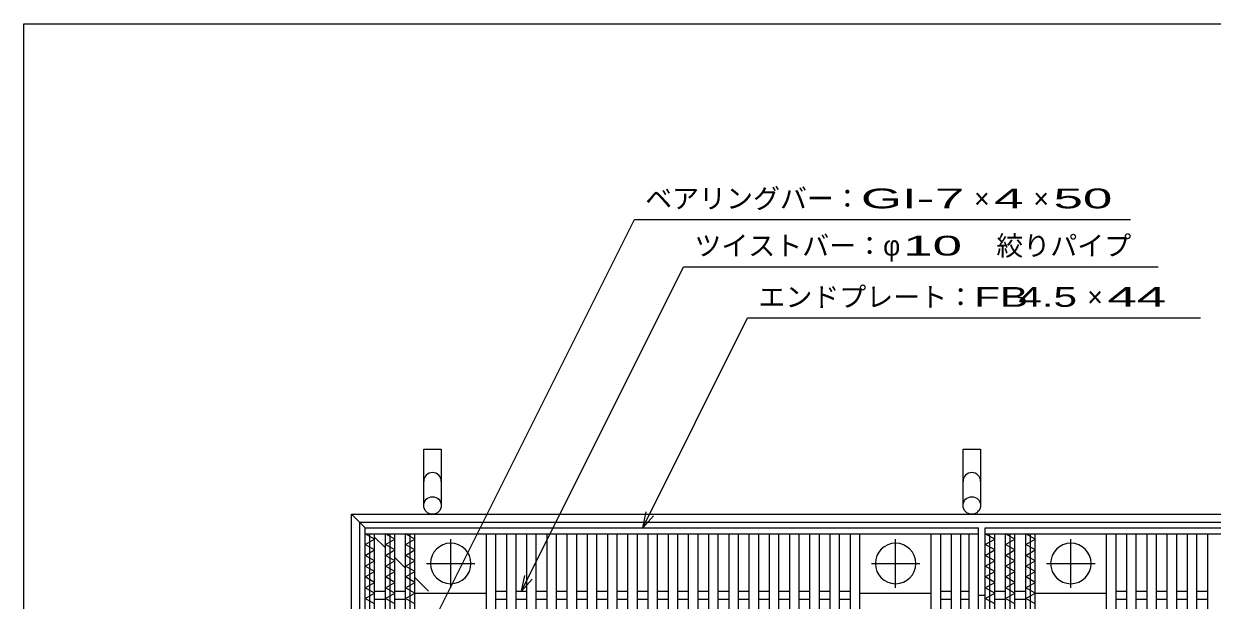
# Model space of a CAD drawing. Units: millimetres, scale not verified. Extents: x -1456 to 1385, y -1026 to 843.
# Drawn here: x -1383 to -502, y 415 to 843 of the extents above; entities that cross this region are included whole.
import ezdxf
from ezdxf.enums import TextEntityAlignment as Align

# ---------------------------------------------------------------- set-up
doc = ezdxf.new("R2010")
doc.units = ezdxf.units.MM
doc.header["$LTSCALE"] = 8
doc.linetypes.add('CHAIN', pattern=[18.5, 12, -1.5, 3.5, -1.5])
doc.linetypes.add('DASHED', pattern=[7.5, 6, -1.5])
for name, color, linetype, lineweight in [('0_2', 150, 'Continuous', 25), ('16', 3, 'Continuous', 25), ('19', 6, 'Continuous', 25), ('22', 4, 'Continuous', 25)]:
    doc.layers.add(name, color=color, linetype=linetype, lineweight=lineweight)
doc.styles.add('ベクトル', font='')
doc.styles.get('ベクトル').set_extended_font_data('ベクトル')

msp = doc.modelspace()

# ---------------------------------------------------------------- linework, layer by layer
at = {"layer": '0_2'}
for p, q in [((-1383.2, -917.2), (-1383.2, 842.8)), ((-1383.2, 842.8), (1384.8, 842.8))]:
    msp.add_line(p, q, dxfattribs=at)
at = {"layer": '16'}
for p, q in [((-1130, 469.2), (-675, 469.2)), ((-1130, 464.7), (-1130, 469.2)), ((-675, 464.7), (-675, 469.2)), ((-670, 469.2), (-230, 469.2)), ((-670, 464.7), (-670, 469.2)), ((-1130, 464.7), (-675, 464.7)), ((-1130, 2.2), (-1130, 464.7)), ((-1130, 464.7), (-1123, 464.7)), ((-1123, 460.7), (-1130, 464.7)), ((-1130, 456.7), (-1123, 460.7)), ((-1126.5, 88.7), (-1126.5, 464.7)), ((-1123, 2.2), (-1123, 464.7)), ((-1115, 2.2), (-1115, 464.7)), ((-1115, 464.7), (-1108, 464.7)), ((-1108, 460.7), (-1115, 464.7)), ((-1115, 456.7), (-1108, 460.7)), ((-1111.5, 168.7), (-1111.5, 464.7)), ((-1108, 2.2), (-1108, 464.7)), ((-1100, 2.2), (-1100, 464.7)), ((-1100, 464.7), (-1093, 464.7)), ((-1093, 460.7), (-1100, 464.7)), ((-1100, 456.7), (-1093, 460.7)), ((-1096.5, 248.7), (-1096.5, 464.7)), ((-1093, 2.2), (-1093, 464.7)), ((-1040, 2.2), (-1040, 464.7)), ((-1040, 464.7), (-1033, 464.7)), ((-1033, 2.2), (-1033, 464.7)), ((-1025, 2.2), (-1025, 464.7)), ((-1025, 464.7), (-1018, 464.7)), ((-1018, 2.2), (-1018, 464.7)), ((-1010, 2.2), (-1010, 464.7)), ((-1010, 464.7), (-1003, 464.7)), ((-1003, 2.2), (-1003, 464.7)), ((-995, 2.2), (-995, 464.7)), ((-995, 464.7), (-988, 464.7)), ((-988, 2.2), (-988, 464.7)), ((-980, 2.2), (-980, 464.7)), ((-980, 464.7), (-973, 464.7)), ((-973, 2.2), (-973, 464.7)), ((-965, 2.2), (-965, 464.7)), ((-965, 464.7), (-958, 464.7)), ((-958, 2.2), (-958, 464.7)), ((-950, 2.2), (-950, 464.7)), ((-950, 464.7), (-943, 464.7)), ((-943, 2.2), (-943, 464.7)), ((-935, 2.2), (-935, 464.7)), ((-935, 464.7), (-928, 464.7)), ((-928, 2.2), (-928, 464.7)), ((-920, 2.2), (-920, 464.7)), ((-920, 464.7), (-913, 464.7)), ((-913, 2.2), (-913, 464.7)), ((-905, 2.2), (-905, 464.7)), ((-905, 464.7), (-898, 464.7)), ((-898, 2.2), (-898, 464.7)), ((-890, 2.2), (-890, 464.7)), ((-890, 464.7), (-883, 464.7)), ((-883, 2.2), (-883, 464.7)), ((-875, 2.2), (-875, 464.7)), ((-875, 464.7), (-868, 464.7)), ((-868, 2.2), (-868, 464.7)), ((-860, 2.2), (-860, 464.7)), ((-860, 464.7), (-853, 464.7)), ((-853, 2.2), (-853, 464.7)), ((-845, 2.2), (-845, 464.7)), ((-845, 464.7), (-838, 464.7)), ((-838, 2.2), (-838, 464.7)), ((-830, 2.2), (-830, 464.7)), ((-830, 464.7), (-823, 464.7)), ((-823, 2.2), (-823, 464.7)), ((-815, 2.2), (-815, 464.7)), ((-815, 464.7), (-808, 464.7)), ((-808, 2.2), (-808, 464.7)), ((-800, 2.2), (-800, 464.7)), ((-800, 464.7), (-793, 464.7)), ((-793, 2.2), (-793, 464.7)), ((-785, 2.2), (-785, 464.7)), ((-785, 464.7), (-778, 464.7)), ((-778, 2.2), (-778, 464.7)), ((-770, 2.2), (-770, 464.7)), ((-770, 464.7), (-763, 464.7)), ((-763, 2.2), (-763, 464.7)), ((-710, 2.2), (-710, 464.7)), ((-710, 464.7), (-703, 464.7)), ((-703, 2.2), (-703, 464.7)), ((-695, 2.2), (-695, 464.7)), ((-695, 464.7), (-688, 464.7)), ((-688, 2.2), (-688, 464.7)), ((-682, 2.2), (-682, 464.7)), ((-682, 464.7), (-675, 464.7)), ((-675, 2.2), (-675, 464.7)), ((-670, 464.7), (-230, 464.7)), ((-670, 2.2), (-670, 464.7)), ((-670, 464.7), (-663, 464.7)), ((-663, 460.7), (-670, 464.7)), ((-670, 456.7), (-663, 460.7)), ((-666.5, 88.7), (-666.5, 464.7)), ((-663, 2.2), (-663, 464.7)), ((-655, 2.2), (-655, 464.7)), ((-655, 464.7), (-648, 464.7)), ((-648, 460.7), (-655, 464.7)), ((-655, 456.7), (-648, 460.7)), ((-651.5, 168.7), (-651.5, 464.7)), ((-648, 2.2), (-648, 464.7)), ((-640, 2.2), (-640, 464.7)), ((-640, 464.7), (-633, 464.7)), ((-633, 460.7), (-640, 464.7)), ((-640, 456.7), (-633, 460.7)), ((-636.5, 248.7), (-636.5, 464.7)), ((-633, 2.2), (-633, 464.7)), ((-580, 2.2), (-580, 464.7)), ((-580, 464.7), (-573, 464.7)), ((-573, 2.2), (-573, 464.7)), ((-565, 2.2), (-565, 464.7)), ((-565, 464.7), (-558, 464.7)), ((-558, 2.2), (-558, 464.7)), ((-550, 2.2), (-550, 464.7)), ((-550, 464.7), (-543, 464.7)), ((-543, 2.2), (-543, 464.7)), ((-535, 2.2), (-535, 464.7)), ((-535, 464.7), (-528, 464.7)), ((-528, 2.2), (-528, 464.7)), ((-520, 2.2), (-520, 464.7)), ((-520, 464.7), (-513, 464.7)), ((-513, 2.2), (-513, 464.7)), ((-505, 2.2), (-505, 464.7)), ((-505, 464.7), (-498, 464.7)), ((-1123, 452.7), (-1130, 456.7)), ((-1130, 448.7), (-1123, 452.7)), ((-1108, 452.7), (-1115, 456.7)), ((-1115, 448.7), (-1108, 452.7)), ((-1093, 452.7), (-1100, 456.7)), ((-1100, 448.7), (-1093, 452.7)), ((-663, 452.7), (-670, 456.7)), ((-670, 448.7), (-663, 452.7)), ((-648, 452.7), (-655, 456.7)), ((-655, 448.7), (-648, 452.7)), ((-633, 452.7), (-640, 456.7)), ((-640, 448.7), (-633, 452.7)), ((-1123, 444.7), (-1130, 448.7)), ((-1130, 440.7), (-1123, 444.7)), ((-1108, 444.7), (-1115, 448.7)), ((-1115, 440.7), (-1108, 444.7)), ((-1093, 444.7), (-1100, 448.7)), ((-1100, 440.7), (-1093, 444.7)), ((-663, 444.7), (-670, 448.7)), ((-670, 440.7), (-663, 444.7)), ((-648, 444.7), (-655, 448.7)), ((-655, 440.7), (-648, 444.7)), ((-633, 444.7), (-640, 448.7)), ((-640, 440.7), (-633, 444.7)), ((-1123, 436.7), (-1130, 440.7)), ((-1130, 432.7), (-1123, 436.7)), ((-1123, 428.7), (-1130, 432.7)), ((-1108, 436.7), (-1115, 440.7)), ((-1115, 432.7), (-1108, 436.7)), ((-1108, 428.7), (-1115, 432.7)), ((-1093, 436.7), (-1100, 440.7)), ((-1100, 432.7), (-1093, 436.7)), ((-1093, 428.7), (-1100, 432.7)), ((-663, 436.7), (-670, 440.7)), ((-670, 432.7), (-663, 436.7)), ((-663, 428.7), (-670, 432.7)), ((-648, 436.7), (-655, 440.7)), ((-655, 432.7), (-648, 436.7)), ((-648, 428.7), (-655, 432.7)), ((-633, 436.7), (-640, 440.7)), ((-640, 432.7), (-633, 436.7)), ((-633, 428.7), (-640, 432.7)), ((-1130, 424.7), (-1123, 428.7)), ((-1123, 420.7), (-1130, 424.7)), ((-1115, 424.7), (-1108, 428.7)), ((-1108, 420.7), (-1115, 424.7)), ((-1100, 424.7), (-1093, 428.7)), ((-1093, 420.7), (-1100, 424.7)), ((-670, 424.7), (-663, 428.7)), ((-663, 420.7), (-670, 424.7)), ((-655, 424.7), (-648, 428.7)), ((-648, 420.7), (-655, 424.7)), ((-640, 424.7), (-633, 428.7)), ((-633, 420.7), (-640, 424.7)), ((-1130, 416.7), (-1123, 420.7)), ((-1123, 412.7), (-1130, 416.7)), ((-1123, 422.2), (-1115, 422.2)), ((-1123, 416.2), (-1115, 416.2)), ((-1115, 416.7), (-1108, 420.7)), ((-1108, 412.7), (-1115, 416.7)), ((-1108, 422.2), (-1100, 422.2)), ((-1108, 416.2), (-1100, 416.2)), ((-1100, 416.7), (-1093, 420.7)), ((-1093, 412.7), (-1100, 416.7)), ((-1093, 420.7), (-1040, 420.7)), ((-1033, 422.2), (-1025, 422.2)), ((-1033, 416.2), (-1025, 416.2)), ((-1018, 422.2), (-1010, 422.2)), ((-1018, 416.2), (-1010, 416.2)), ((-1003, 422.2), (-995, 422.2)), ((-1003, 416.2), (-995, 416.2)), ((-988, 422.2), (-980, 422.2)), ((-988, 416.2), (-980, 416.2)), ((-973, 422.2), (-965, 422.2)), ((-973, 416.2), (-965, 416.2)), ((-958, 422.2), (-950, 422.2)), ((-958, 416.2), (-950, 416.2)), ((-943, 422.2), (-935, 422.2)), ((-943, 416.2), (-935, 416.2)), ((-928, 422.2), (-920, 422.2)), ((-928, 416.2), (-920, 416.2)), ((-913, 422.2), (-905, 422.2)), ((-913, 416.2), (-905, 416.2)), ((-898, 422.2), (-890, 422.2)), ((-898, 416.2), (-890, 416.2)), ((-883, 422.2), (-875, 422.2)), ((-883, 416.2), (-875, 416.2)), ((-868, 422.2), (-860, 422.2)), ((-868, 416.2), (-860, 416.2)), ((-853, 422.2), (-845, 422.2)), ((-853, 416.2), (-845, 416.2)), ((-838, 422.2), (-830, 422.2)), ((-838, 416.2), (-830, 416.2)), ((-823, 422.2), (-815, 422.2)), ((-823, 416.2), (-815, 416.2)), ((-808, 422.2), (-800, 422.2)), ((-808, 416.2), (-800, 416.2)), ((-793, 422.2), (-785, 422.2)), ((-793, 416.2), (-785, 416.2)), ((-778, 422.2), (-770, 422.2)), ((-778, 416.2), (-770, 416.2)), ((-763, 420.7), (-710, 420.7)), ((-703, 422.2), (-695, 422.2)), ((-703, 416.2), (-695, 416.2)), ((-688, 422.2), (-682, 422.2)), ((-688, 416.2), (-682, 416.2)), ((-670, 416.7), (-663, 420.7)), ((-663, 412.7), (-670, 416.7)), ((-663, 422.2), (-655, 422.2)), ((-663, 416.2), (-655, 416.2)), ((-655, 416.7), (-648, 420.7)), ((-648, 412.7), (-655, 416.7)), ((-648, 422.2), (-640, 422.2)), ((-648, 416.2), (-640, 416.2)), ((-640, 416.7), (-633, 420.7)), ((-633, 412.7), (-640, 416.7)), ((-633, 420.7), (-580, 420.7)), ((-573, 422.2), (-565, 422.2)), ((-573, 416.2), (-565, 416.2)), ((-558, 422.2), (-550, 422.2)), ((-558, 416.2), (-550, 416.2)), ((-543, 422.2), (-535, 422.2)), ((-543, 416.2), (-535, 416.2)), ((-528, 422.2), (-520, 422.2)), ((-528, 416.2), (-520, 416.2)), ((-513, 422.2), (-505, 422.2)), ((-513, 416.2), (-505, 416.2))]:
    msp.add_line(p, q, dxfattribs=at)
at = {"layer": '16', "linetype": 'CHAIN'}
for p, q in [((-1066.5, 424.7), (-1066.5, 460.7)), ((-736.5, 424.7), (-736.5, 460.7)), ((-606.5, 424.7), (-606.5, 460.7)), ((-1084.5, 442.7), (-1048.5, 442.7)), ((-754.5, 442.7), (-718.5, 442.7)), ((-624.5, 442.7), (-588.5, 442.7))]:
    msp.add_line(p, q, dxfattribs=at)
at = {"layer": '16'}
for centre, start, end in [((-1066.5, 442.7), 90, 270), ((-1066.5, 442.7), 270, 90), ((-736.5, 442.7), 90, 270), ((-736.5, 442.7), 270, 90), ((-606.5, 442.7), 90, 270), ((-606.5, 442.7), 270, 90)]:
    msp.add_arc(centre, 15, start, end, dxfattribs=at)
at = {"layer": '19'}
for p, q in [((-1086.5, 485.7), (-1086.5, 527.32)), ((-1086.5, 527.32), (-1073.5, 527.32)), ((-1073.5, 527.32), (-1073.5, 485.7)), ((-686.5, 485.7), (-686.5, 527.32)), ((-686.5, 527.32), (-673.5, 527.32)), ((-673.5, 527.32), (-673.5, 485.7)), ((-1140, 479.2), (-220, 479.2)), ((-1140, 2.2), (-1140, 479.2)), ((-1134, 473.2), (-226, 473.2)), ((-1134, 2.2), (-1134, 473.2)), ((-675, 419.2), (-670, 419.2))]:
    msp.add_line(p, q, dxfattribs=at)
at = {"layer": '19', "linetype": 'DASHED'}
for p, q in [((-1130, 469.2), (-1140, 479.2)), ((-1115, 454.2), (-1123, 462.2)), ((-1100, 439.2), (-1108, 447.2)), ((-1083, 422.2), (-1093, 432.2))]:
    msp.add_line(p, q, dxfattribs=at)
at = {"layer": '19'}
for centre in [(-1080, 485.7), (-680, 485.7)]:
    msp.add_circle(centre, 6.5, dxfattribs=at)
for centre in [(-1080, 503.54), (-680, 503.54)]:
    msp.add_arc(centre, 6.5, 0, 180, dxfattribs=at)
at = {"layer": '22'}
for p, q in [((-1093, 372.2), (-930.25, 697.7)), ((-930.25, 697.7), (-562.25, 697.7)), ((-1014, 422.2), (-893.75, 662.7)), ((-893.75, 662.7), (-541.75, 662.7)), ((-924, 469.2), (-846.25, 624.7)), ((-846.25, 624.7), (-510.25, 624.7)), ((-924, 469.2), (-921.6, 480.88)), ((-924, 469.2), (-916, 478)), ((-1014, 422.2), (-1011.6, 433.88)), ((-1014, 422.2), (-1006, 431))]:
    msp.add_line(p, q, dxfattribs=at)

# ---------------------------------------------------------------- texts
at = {"layer": '22', "color": 2, "style": 'ベクトル'}
for s, p in [('ベアリングバー：', (-922.25, 713.3)), ('×', (-678.25, 713.3)), ('×', (-634.25, 713.3)), ('絞りパイプ', (-661.75, 678.3)), ('ツイストバー：', (-885.75, 678.3)), ('φ', (-745.75, 678.3)), ('エンドプレート：', (-838.25, 640.3)), ('×', (-594.25, 640.3))]:
    msp.add_text(s, height=14.66, dxfattribs=at).set_placement(p, align=Align.MIDDLE_LEFT)
for s, width, p in [('GI-', 2, (-762.25, 713.3)), (' 7 ', 2, (-718.25, 713.3)), (' 4 ', 2, (-674.25, 713.3)), (' 50 ', 2, (-630.25, 713.3)), (' 10 ', 2, (-741.75, 678.3)), ('FB', 1.6, (-678.25, 640.3)), (' 4.5 ', 1.6, (-654.25, 640.3)), (' 44 ', 2, (-590.25, 640.3))]:
    msp.add_text(s, height=14.66, dxfattribs=dict(at, width=width)).set_placement(p, align=Align.MIDDLE_LEFT)

doc.saveas('drawing.dxf')
